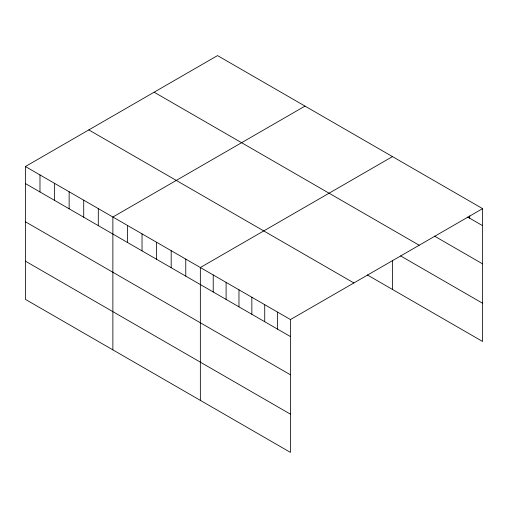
<?xml version="1.0" encoding="UTF-8"?>
<svg xmlns="http://www.w3.org/2000/svg" width="508" height="508" viewBox="0 0 508 508"><rect width="100%" height="100%" fill="white"/><g stroke="black" fill="none" stroke-linecap="round" stroke-linejoin="round"><path stroke-width="0.76" d="M25.4 166.522L290.474 319.557L290.474 452.406L25.4 299.364L25.4 166.522L217.526 55.594L482.6 208.636L482.6 341.478L367.29 274.911M305.003 106.102L112.871 217.024L112.871 349.866M392.474 156.604L200.349 267.526L200.349 400.368M290.474 319.557L482.6 208.636M467.69 217.056L482.6 225.666M434.486 236.106L482.6 263.881M154.127 92.202L419.195 245.243M400.609 255.924L482.6 303.263M88.805 129.915L353.873 282.956M25.4 183.547L290.474 336.588M25.4 221.767L290.474 374.809M25.4 261.144L290.474 414.185M469.722 215.906L469.722 218.23M392.474 260.223L392.474 289.446M277.597 312.128L277.597 329.152M264.725 304.692L264.725 321.723M251.847 297.256L251.847 314.287M238.976 289.827L238.976 306.851M226.098 282.391L226.098 299.422M213.227 274.961L213.227 291.986M185.769 259.112L185.769 276.136M171.19 250.692L171.19 267.722M156.61 242.272L156.61 259.302M142.03 233.858L142.03 250.889M127.451 225.438L127.451 242.468M98.298 208.604L98.298 225.635M83.718 200.19L83.718 217.214M69.139 191.77L69.139 208.801M54.559 183.356L54.559 200.381M39.98 174.936L39.98 191.967"/></g></svg>
